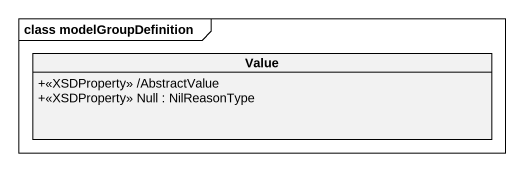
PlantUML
@startuml
mainframe class modelGroupDefinition
hide circle
hide empty members
skinparam classAttributeIconSize 0
class Value {
  +<<XSDProperty>> /AbstractValue
  +<<XSDProperty>> Null : NilReasonType
}
@enduml
